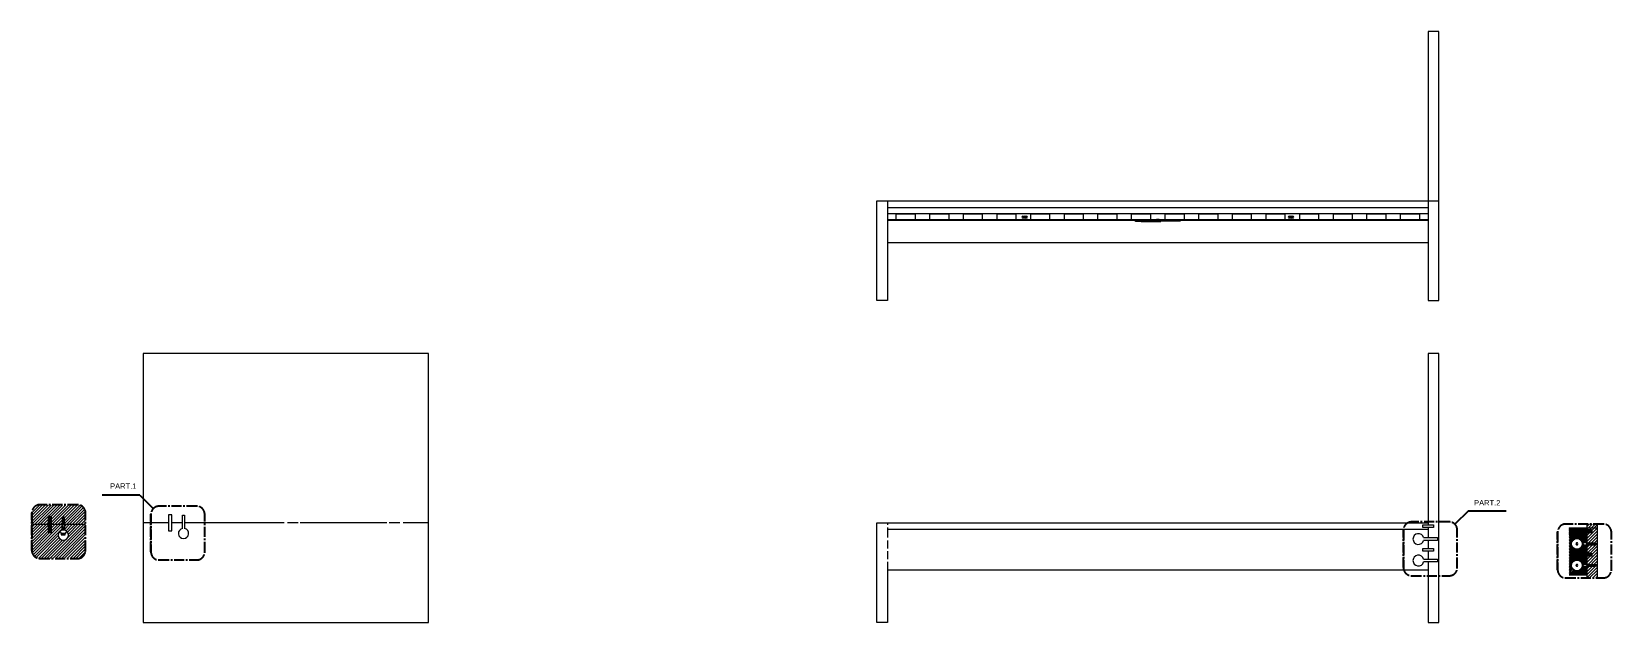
# Model space of a CAD drawing. Header units: millimetres. Extents: x -1233 to 3094, y -223 to 1764.
# Drawn here: x 2506 to 3094, y -223 to -4 of the extents above; entities that cross this region are included whole.
import ezdxf
from ezdxf.enums import TextEntityAlignment as Align

# ---------------------------------------------------------------- set-up
doc = ezdxf.new("R2010")
doc.units = ezdxf.units.MM
doc.linetypes.add('CENTER2', pattern=[1.125, 0.75, -0.125, 0.125, -0.125])
doc.layers.get('0').update_dxf_attribs({"color": 8})
doc.layers.add('A-SECT A-MCUT', color=7, linetype='Continuous', lineweight=35)
for name, color, linetype in [('campitura', 252, 'Continuous'), ('Campiture', 1, 'Continuous'), ('Struttura letto', 6, 'Continuous'), ('Vano viti', 4, 'Continuous'), ('Viti', 6, 'Continuous')]:
    doc.layers.add(name, color=color, linetype=linetype)
doc.styles.add('ARIAL', font='Arial.ttf')

# ---------------------------------------------------------------- blocks, each defined once
blk = doc.blocks.new('117327')
for p, q in [((40.06, 254.75), (40.08, 254.77)), ((40.08, 254.77), (40.08, 253.87)), ((40.28, 254.47), (40.23, 254.52)), ((40.23, 254.52), (40.23, 254.51)), ((40.24, 254.17), (40.23, 254.29)), ((40.23, 254.15), (40.24, 254.17)), ((40.24, 254.17), (40.29, 254.12)), ((40.3, 254.52), (40.28, 254.47)), ((40.31, 254.17), (40.28, 254.47)), ((40.29, 254.12), (40.31, 254.17)), ((40.35, 254.47), (40.3, 254.52)), ((40.31, 254.17), (40.36, 254.12)), ((40.37, 254.52), (40.35, 254.47)), ((40.38, 254.17), (40.35, 254.47)), ((40.36, 254.12), (40.38, 254.17)), ((40.42, 254.47), (40.37, 254.52)), ((40.38, 254.17), (40.43, 254.12)), ((40.44, 254.52), (40.42, 254.47)), ((40.45, 254.17), (40.42, 254.47)), ((40.43, 254.12), (40.45, 254.17)), ((40.49, 254.47), (40.44, 254.52)), ((40.45, 254.17), (40.5, 254.12)), ((40.51, 254.52), (40.49, 254.47)), ((40.52, 254.17), (40.49, 254.47)), ((40.5, 254.12), (40.52, 254.17)), ((40.56, 254.47), (40.51, 254.52)), ((40.52, 254.17), (40.57, 254.12)), ((40.58, 254.52), (40.56, 254.47)), ((40.59, 254.17), (40.56, 254.47)), ((40.57, 254.12), (40.59, 254.17)), ((40.63, 254.47), (40.58, 254.52)), ((40.59, 254.17), (40.64, 254.12)), ((40.65, 254.52), (40.63, 254.47)), ((40.66, 254.17), (40.63, 254.47)), ((40.64, 254.12), (40.66, 254.17)), ((40.7, 254.47), (40.65, 254.52)), ((40.66, 254.17), (40.71, 254.12)), ((40.72, 254.52), (40.7, 254.47)), ((40.73, 254.17), (40.7, 254.47)), ((40.71, 254.12), (40.73, 254.17)), ((40.77, 254.47), (40.72, 254.52)), ((40.73, 254.17), (40.78, 254.12)), ((40.8, 254.17), (40.77, 254.47)), ((40.77, 254.47), (40.8, 254.47)), ((40.78, 254.12), (40.8, 254.17)), ((40.8, 254.17), (40.8, 254.17)), ((40.83, 254.45), (40.83, 254.2))]:
    blk.add_line(p, q)
blk.add_lwpolyline([(40.08, 254.77), (40.2, 254.77, -0.414214), (40.23, 254.74), (40.23, 253.9, -0.414214), (40.2, 253.87), (40.08, 253.87), (40.06, 253.89, -0.198912), (40.03, 253.96), (40.03, 254.68)], format="xyb")
for centre, radius, start, end in [((40.13, 254.68), 0.1, 135, 180), ((40.8, 254.45), 0.025, 0, 90), ((40.8, 254.2), 0.025, 270, 0)]:
    blk.add_arc(centre, radius, start, end)
blk = doc.blocks.new('*U135')
blk.add_lwpolyline([(-0.02, 0.1), (-0.02, 0.25), (0.03, 0.1), (0.14, -0.5), (0.14, -0.65), (0.09, -0.5), (-0.02, 0.1)])
blk = doc.blocks.new('*U136')
at = {"layer": 'Viti', "color": 0, "linetype": 'ByBlock', "lineweight": -2, "transparency": 16777216}
for p in [(42.38, 270.66), (42.69, 270.66), (42.99, 270.66), (43.3, 270.66), (43.61, 270.66), (43.91, 270.66), (44.22, 270.66), (44.53, 270.66), (44.83, 270.66)]:
    blk.add_blockref('*U135', p, dxfattribs=at)
blk = doc.blocks.new('*U133')
blk.add_lwpolyline([(-0.02, 0.1), (-0.02, 0.25), (0.03, 0.1), (0.14, -0.5), (0.14, -0.65), (0.09, -0.5), (-0.02, 0.1)])
blk = doc.blocks.new('*U134')
at = {"layer": 'Viti', "color": 0, "linetype": 'ByBlock', "lineweight": -2, "transparency": 16777216}
for p in [(42.38, 270.66), (42.69, 270.66), (42.99, 270.66), (43.3, 270.66), (43.61, 270.66), (43.91, 270.66), (44.22, 270.66), (44.53, 270.66), (44.83, 270.66)]:
    blk.add_blockref('*U133', p, dxfattribs=at)
blk = doc.blocks.new('101359')
for p, q in [((40.25, 264.26), (40.25, 265.24)), ((43.65, 265.15), (40.45, 265.15)), ((43.65, 264.95), (40.45, 264.95)), ((43.65, 264.75), (40.45, 264.75)), ((43.65, 264.55), (40.45, 264.55)), ((43.65, 264.35), (40.45, 264.35)), ((43.85, 265.24), (43.85, 264.26))]:
    blk.add_line(p, q)
blk.add_lwpolyline([(44.05, 265, 0.198912), (44.02, 265.08), (43.88, 265.22, 0.198932), (43.81, 265.25), (40.29, 265.25, 0.198544), (40.22, 265.22), (40.08, 265.08, 0.199261), (40.05, 265), (40.05, 264.49, 0.198038), (40.08, 264.42), (40.22, 264.28, 0.199807), (40.29, 264.25), (43.81, 264.25, 0.198893), (43.88, 264.28), (44.02, 264.42, 0.198912), (44.05, 264.49), (44.05, 265)], format="xyb")
blk = doc.blocks.new('*U137')
blk.add_lwpolyline([(-0.01, 0.05), (0, 0.15), (0.04, 0.05), (0.13, -0.45), (0.13, -0.55), (0.08, -0.45), (-0.01, 0.05)])
blk = doc.blocks.new('*U138')
at = {"layer": 'Viti', "color": 0, "linetype": 'ByBlock', "lineweight": -2, "transparency": 16777216}
for p in [(42.38, 270.66), (42.76, 270.66), (43.15, 270.66), (43.53, 270.66), (43.91, 270.66), (44.3, 270.66), (44.68, 270.66)]:
    blk.add_blockref('*U137', p, dxfattribs=at)
blk = doc.blocks.new('101367')
for p, q in [((40.33, 268.19), (40.33, 267.01)), ((40.53, 268), (45.73, 268)), ((40.53, 267.8), (45.73, 267.8)), ((40.53, 267.6), (45.73, 267.6)), ((40.53, 267.4), (45.73, 267.4)), ((40.53, 267.2), (45.73, 267.2)), ((45.93, 268.19), (45.93, 267.01))]:
    blk.add_line(p, q)
blk.add_lwpolyline([(40.3, 268.17), (40.19, 268.06, 0.198912), (40.13, 267.92), (40.13, 267.28, 0.198912), (40.19, 267.14), (40.3, 267.03, 0.198912), (40.37, 267), (45.89, 267, 0.198912), (45.96, 267.03), (46.07, 267.14, 0.198912), (46.13, 267.28), (46.13, 267.92, 0.198912), (46.07, 268.06), (45.96, 268.17, 0.198912), (45.89, 268.2), (40.37, 268.2, 0.198912)], format="xyb", close=True)
blk = doc.blocks.new('114254')
for p, q in [((40.13, 245.68), (40.13, 244.18)), ((40.63, 245.68), (40.13, 245.68)), ((40.13, 245.3), (40.63, 245.3)), ((40.13, 244.55), (40.63, 244.55)), ((40.13, 244.18), (40.63, 244.18)), ((40.63, 245.73), (40.63, 244.13)), ((40.63, 244.18), (40.63, 245.68)), ((40.73, 245.83), (40.73, 244.03)), ((40.73, 245.83), (40.73, 245.83)), ((40.73, 244.03), (40.73, 244.03))]:
    blk.add_line(p, q)
for centre, start, end in [((40.73, 245.73), 90, 180), ((40.73, 244.13), 180, 270)]:
    blk.add_arc(centre, 0.1, start, end)

msp = doc.modelspace()

# ---------------------------------------------------------------- hatches: boundary and pattern name
at = {"layer": 'Campiture'}
h = msp.add_hatch(dxfattribs=at)
h.set_pattern_fill('ANSI31', color=256, scale=0.125)
h.set_pattern_definition([(45, (2505.7437, -1198.4162), (-0.280633, 0.280633), [])])
h.paths.add_polyline_path([(3077.84, -190.63), (3077.84, -192.51), (3077.84, -196.05), (3077.84, -205.63), (3084.33, -205.63), (3084.33, -202.66), (3082.61, -202.66, -0.875292), (3078.68, -202.13, -0.875292), (3082.61, -201.61), (3084.33, -201.61), (3084.33, -198.63), (3082.53, -198.63), (3082.33, -198.43), (3082.33, -197.83), (3082.53, -197.63), (3084.33, -197.63), (3084.33, -194.66), (3082.61, -194.66, -0.875292), (3078.68, -194.13, -0.875292), (3082.61, -193.61), (3084.33, -193.61), (3084.33, -190.63)])

# ---------------------------------------------------------------- linework, layer by layer
for p, q in [((3025.4, -66.61), (3029.4, -66.61)), ((3025.4, -71.36), (2824.4, -71.36)), ((3025.4, -73.66), (2824.4, -73.66)), ((3025.4, -73.86), (2824.4, -73.86)), ((2918.71, -74.06), (2923.72, -74.06)), ((2824.4, -82.11), (3025.4, -82.11)), ((3084.33, -188.13), (3088.33, -188.13)), ((2824.4, -203.84), (3025.4, -203.84)), ((3077.84, -205.63), (3084.33, -205.63))]:
    msp.add_line(p, q)
for points in [[(3025.4, -103.61), (3029.4, -103.61), (3029.4, -3.61), (3025.4, -3.61), (3025.4, -103.61)], [(2820.4, -103.61), (2820.4, -66.61), (2824.4, -66.61), (2824.4, -103.61), (2820.4, -103.61)], [(2824.4, -66.61), (3025.4, -66.61), (3025.4, -69.11), (2824.4, -69.11)], [(2874.72, -72.28), (2875.02, -72.28)], [(2875.02, -72.93), (2874.72, -72.93)], [(2875.78, -72.28), (2876.07, -72.28)], [(2876.07, -72.93), (2875.78, -72.93)], [(2916.63, -74.06), (2918.71, -74.06), (2918.71, -74.26), (2916.63, -74.26), (2916.63, -74.06)], [(2918.71, -74.26), (2926.07, -74.26), (2926.07, -74.06)], [(2931.09, -74.06), (2923.72, -74.06), (2923.72, -73.86)], [(2933.16, -73.86), (2933.16, -74.06), (2931.09, -74.06), (2931.09, -73.86)], [(2973.72, -72.28), (2974.02, -72.28)], [(2974.02, -72.93), (2973.72, -72.93)], [(2974.78, -72.28), (2975.07, -72.28)], [(2975.07, -72.93), (2974.78, -72.93)], [(2653.74, -186.34), (2653.74, -123.34), (2547.74, -123.34), (2547.74, -186.34)], [(3025.4, -223.34), (3029.4, -223.34), (3029.4, -123.34), (3025.4, -123.34), (3025.4, -187.09)], [(2557.14, -186.34), (2547.74, -186.34), (2547.74, -223.34), (2653.74, -223.34)], [(2562.34, -186.34), (2558.34, -186.34)], [(2600.14, -186.34), (2563.14, -186.34)], [(2605.34, -186.34), (2601.34, -186.34)], [(2638.34, -186.34), (2606.14, -186.34)], [(2643.14, -186.34), (2639.14, -186.34)], [(2653.74, -223.34), (2653.74, -186.34), (2644.34, -186.34)], [(2820.4, -223.34), (2820.4, -186.34), (2824.4, -186.34), (2824.4, -187.09)], [(2824.4, -186.34), (3025.4, -186.34), (3025.4, -187.09)], [(3084.33, -186.77), (3084.33, -188.88)], [(3088.33, -206.77), (3088.33, -186.77)], [(2824.4, -188.09), (2824.4, -191.82)], [(3025.4, -188.09), (3025.4, -188.84), (2824.4, -188.84)], [(2824.4, -192.87), (2824.4, -195.84)], [(3025.4, -188.09), (3025.4, -191.82)], [(3025.4, -192.87), (3025.4, -195.84)], [(3077.84, -188.13), (3084.33, -188.13), (3084.33, -188.88)], [(3084.33, -189.88), (3084.33, -190.63), (3077.84, -190.63)], [(3084.33, -189.88), (3084.33, -193.61)], [(2824.4, -196.84), (2824.4, -199.82)], [(3025.4, -196.84), (3025.4, -199.82)], [(3084.33, -194.66), (3084.33, -197.63)], [(3084.33, -198.63), (3084.33, -201.61)], [(2824.4, -200.87), (2824.4, -223.34), (2820.4, -223.34)], [(3025.4, -200.87), (3025.4, -223.34)], [(3084.33, -202.66), (3084.33, -206.77)]]:
    msp.add_lwpolyline(points)
for points in [[(2827.65, -71.36), (2834.65, -71.36), (2834.65, -73.66), (2827.65, -73.66)], [(2840.15, -71.36), (2847.15, -71.36), (2847.15, -73.66), (2840.15, -73.66)], [(2852.65, -71.36), (2859.65, -71.36), (2859.65, -73.66), (2852.65, -73.66)], [(2865.15, -71.36), (2872.15, -71.36), (2872.15, -73.66), (2865.15, -73.66)], [(2877.65, -71.36), (2884.65, -71.36), (2884.65, -73.66), (2877.65, -73.66)], [(2890.15, -71.36), (2897.15, -71.36), (2897.15, -73.66), (2890.15, -73.66)], [(2902.65, -71.36), (2909.65, -71.36), (2909.65, -73.66), (2902.65, -73.66)], [(2915.15, -71.36), (2922.15, -71.36), (2922.15, -73.66), (2915.15, -73.66)], [(2927.65, -71.36), (2934.65, -71.36), (2934.65, -73.66), (2927.65, -73.66)], [(2940.15, -71.36), (2947.15, -71.36), (2947.15, -73.66), (2940.15, -73.66)], [(2952.65, -71.36), (2959.65, -71.36), (2959.65, -73.66), (2952.65, -73.66)], [(2965.15, -71.36), (2972.15, -71.36), (2972.15, -73.66), (2965.15, -73.66)], [(2977.65, -71.36), (2984.65, -71.36), (2984.65, -73.66), (2977.65, -73.66)], [(2990.15, -71.36), (2997.15, -71.36), (2997.15, -73.66), (2990.15, -73.66)], [(3002.65, -71.36), (3009.65, -71.36), (3009.65, -73.66), (3002.65, -73.66)], [(3015.15, -71.36), (3022.15, -71.36), (3022.15, -73.66), (3015.15, -73.66)]]:
    msp.add_lwpolyline(points, close=True)
for points in [[(2875.58, -72.56), (2875.46, -72.56, -0.414214), (2875.45, -72.55), (2875.45, -72.42, 0.414214), (2875.44, -72.41), (2875.36, -72.41, 0.414214), (2875.35, -72.42), (2875.35, -72.55, -0.414214), (2875.34, -72.56), (2875.21, -72.56, 0.414214), (2875.2, -72.57), (2875.2, -72.65, 0.414214), (2875.21, -72.66), (2875.34, -72.66, -0.414214), (2875.35, -72.67), (2875.35, -72.79, 0.414214), (2875.36, -72.8), (2875.44, -72.8, 0.414214), (2875.45, -72.79), (2875.45, -72.67, -0.414214), (2875.46, -72.66), (2875.58, -72.66, 0.414214), (2875.59, -72.65), (2875.59, -72.57, 0.414214)], [(2974.58, -72.56), (2974.46, -72.56, -0.414214), (2974.45, -72.55), (2974.45, -72.42, 0.414214), (2974.44, -72.41), (2974.36, -72.41, 0.414214), (2974.35, -72.42), (2974.35, -72.55, -0.414214), (2974.34, -72.56), (2974.21, -72.56, 0.414214), (2974.2, -72.57), (2974.2, -72.65, 0.414214), (2974.21, -72.66), (2974.34, -72.66, -0.414214), (2974.35, -72.67), (2974.35, -72.79, 0.414214), (2974.36, -72.8), (2974.44, -72.8, 0.414214), (2974.45, -72.79), (2974.45, -72.67, -0.414214), (2974.46, -72.66), (2974.58, -72.66, 0.414214), (2974.59, -72.65), (2974.59, -72.57, 0.414214)]]:
    msp.add_lwpolyline(points, format="xyb", close=True)
for centre in [(2875.4, -72.61), (2974.4, -72.61)]:
    msp.add_circle(centre, 0.5)
for centre, start, end in [((2874.72, -72.61), 90, 270), ((2876.07, -72.61), 270, 90), ((2973.72, -72.61), 90, 270), ((2975.07, -72.61), 270, 90)]:
    msp.add_arc(centre, 0.325, start, end)
at = {"layer": 'A-SECT A-MCUT'}
for p, q in [((2546.49, -176), (2532.49, -176)), ((2546.49, -176), (2532.49, -176)), ((2546.49, -176), (2551.49, -181)), ((2546.49, -176), (2551.49, -181)), ((3040.35, -181.86), (3035.35, -186.86)), ((3040.35, -181.86), (3035.35, -186.86)), ((3040.35, -181.86), (3054.35, -181.86)), ((3040.35, -181.86), (3054.35, -181.86))]:
    msp.add_line(p, q, dxfattribs=at)
at = {"layer": 'A-SECT A-MCUT', "linetype": 'CENTER2', "ltscale": 5}
for points in [[(2506.33, -196.58, 0.414214), (2509.33, -199.58), (2523.33, -199.58, 0.414214), (2526.33, -196.58), (2526.33, -182.58, 0.414214), (2523.33, -179.58), (2509.33, -179.58, 0.414214), (2506.33, -182.58), (2506.33, -196.58), (2506.33, -182.58)], [(2550.61, -197.12, 0.414214), (2553.61, -200.12), (2567.61, -200.12, 0.414214), (2570.61, -197.12), (2570.61, -183.12, 0.414214), (2567.61, -180.12), (2553.61, -180.12, 0.414214), (2550.61, -183.12), (2550.61, -197.12), (2550.61, -183.12)], [(3016.22, -202.98, 0.414214), (3019.22, -205.98), (3033.22, -205.98, 0.414214), (3036.22, -202.98), (3036.22, -188.98, 0.414214), (3033.22, -185.98), (3019.22, -185.98, 0.414214), (3016.22, -188.98), (3016.22, -202.98), (3016.22, -188.98)], [(3073.5, -203.77, 0.414214), (3076.5, -206.77), (3090.5, -206.77, 0.414214), (3093.5, -203.77), (3093.5, -189.77, 0.414214), (3090.5, -186.77), (3076.5, -186.77, 0.414214), (3073.5, -189.77), (3073.5, -203.77), (3073.5, -189.77)]]:
    msp.add_lwpolyline(points, format="xyb", dxfattribs=at)
at = {"layer": 'campitura', "color": 175, "linetype": 'Continuous'}
for p, q in [((2513.65, -187.1), (2513.8, -186.95)), ((3077.84, -190.78), (3077.99, -190.63)), ((3077.84, -191.9), (3079.11, -190.63)), ((3077.84, -193.03), (3080.23, -190.63)), ((3077.84, -194.15), (3079.18, -192.8)), ((3079.35, -192.64), (3081.35, -190.63)), ((3080.96, -192.15), (3082.48, -190.63)), ((3081.77, -192.46), (3083.6, -190.63)), ((3082.34, -193.02), (3084.33, -191.03)), ((3082.87, -193.61), (3084.33, -192.15)), ((3083.99, -193.61), (3084.33, -193.27)), ((3084.89, -193.83), (3084.96, -193.76)), ((3088.21, -188.13), (3088.33, -188.01)), ((3077.84, -195.27), (3078.7, -194.41)), ((3077.84, -200.89), (3084.06, -194.66)), ((3077.84, -196.39), (3079, -195.23)), ((3077.84, -199.76), (3081.84, -195.76)), ((3077.84, -197.52), (3079.56, -195.79)), ((3077.84, -198.64), (3080.37, -196.11)), ((3080.83, -200.14), (3082.43, -198.54)), ((3081.68, -200.4), (3083.46, -198.63)), ((3082.31, -195.29), (3082.94, -194.66)), ((3084.33, -194.39), (3084.43, -194.29)), ((3077.84, -203.13), (3078.68, -202.28)), ((3077.84, -204.25), (3078.95, -203.14)), ((3077.84, -205.38), (3079.48, -203.73)), ((3078.7, -205.63), (3080.25, -204.09)), ((3079.82, -205.63), (3081.5, -203.96)), ((3080.95, -205.63), (3083.92, -202.66)), ((3082.07, -205.63), (3084.33, -203.37)), ((3082.5, -202.96), (3082.8, -202.66)), ((3083.19, -205.63), (3084.33, -204.5)), ((3084.31, -205.63), (3084.33, -205.62))]:
    msp.add_line(p, q, dxfattribs=at)
at = {"layer": 'Campiture', "linetype": 'Continuous'}
for p, q in [((2506.25, -186.95), (2513.47, -179.74)), ((2506.33, -182.56), (2509.16, -179.74)), ((2506.33, -183.64), (2510.24, -179.74)), ((2506.33, -184.72), (2511.31, -179.74)), ((2506.33, -185.8), (2512.39, -179.74)), ((2507.33, -186.95), (2514.55, -179.74)), ((2508.41, -186.95), (2515.62, -179.74)), ((2509.49, -186.95), (2516.7, -179.74)), ((2513.51, -184.01), (2517.78, -179.74)), ((2513.65, -184.94), (2518.86, -179.74)), ((2513.65, -186.02), (2519.93, -179.74)), ((2513.8, -186.95), (2521.01, -179.74)), ((2517.78, -184.04), (2522.09, -179.74)), ((2518.35, -184.56), (2523.17, -179.74)), ((2518.35, -185.63), (2524.25, -179.74)), ((2518.35, -186.71), (2524.98, -180.07)), ((2519.19, -186.95), (2525.56, -180.57)), ((2520.26, -186.95), (2526, -181.21)), ((2521.34, -186.95), (2526.28, -182.01)), ((2506.27, -190.17), (2509.49, -186.95)), ((2506.33, -187.95), (2507.33, -186.95)), ((2506.33, -189.03), (2508.41, -186.95)), ((2506.33, -191.18), (2510.56, -186.95)), ((2506.33, -192.26), (2511.64, -186.95)), ((2506.33, -193.34), (2512.45, -187.22)), ((2506.48, -197.5), (2517.03, -186.95)), ((2506.83, -198.23), (2517.65, -187.41)), ((2510.56, -186.95), (2512.45, -185.07)), ((2511.64, -186.95), (2512.45, -186.14)), ((2513.02, -199.58), (2525.65, -186.95)), ((2513.65, -188.18), (2514.87, -186.95)), ((2513.65, -189.25), (2515.95, -186.95)), ((2514.1, -199.58), (2526.33, -187.35)), ((2514.87, -186.95), (2517.75, -184.08)), ((2515.95, -186.95), (2517.75, -185.16)), ((2517.03, -186.95), (2517.75, -186.23)), ((2518.45, -187.69), (2519.19, -186.95)), ((2518.45, -188.77), (2520.26, -186.95)), ((2519.06, -189.23), (2521.34, -186.95)), ((2519.59, -191.94), (2524.57, -186.95)), ((2519.61, -189.76), (2522.42, -186.95)), ((2519.92, -190.53), (2523.5, -186.95)), ((2522.42, -186.95), (2526.33, -183.04)), ((2523.5, -186.95), (2526.33, -184.12)), ((2524.57, -186.95), (2526.33, -185.19)), ((2525.65, -186.95), (2526.33, -186.27)), ((3084.33, -187.7), (3085.26, -186.77)), ((3084.98, -188.13), (3086.34, -186.77)), ((3086.05, -188.13), (3087.42, -186.77)), ((3087.13, -188.13), (3088.33, -186.94)), ((2506.33, -194.42), (2512.45, -188.3)), ((2506.33, -195.5), (2512.45, -189.38)), ((2506.33, -196.58), (2512.95, -189.95)), ((2507.33, -198.81), (2517.65, -188.49)), ((2507.97, -199.25), (2516.16, -191.06)), ((2508.77, -199.52), (2516.44, -191.85)), ((2509.79, -199.58), (2516.97, -192.4)), ((2510.87, -199.58), (2517.74, -192.71)), ((2511.95, -199.58), (2519.15, -192.38)), ((2515.18, -199.58), (2526.33, -188.43)), ((2516.26, -199.58), (2526.33, -189.5)), ((2517.34, -199.58), (2526.33, -190.58)), ((2518.41, -199.58), (2526.33, -191.66)), ((2519.49, -199.58), (2526.33, -192.74)), ((3077.84, -188.54), (3078.24, -188.13)), ((3077.84, -189.66), (3079.36, -188.13)), ((3077.84, -188.31), (3078.02, -188.13)), ((3077.84, -188.54), (3078.24, -188.13)), ((3077.84, -188.76), (3078.46, -188.13)), ((3077.84, -188.99), (3078.69, -188.13)), ((3077.84, -189.21), (3078.91, -188.13)), ((3077.84, -189.44), (3079.14, -188.13)), ((3077.84, -189.66), (3079.36, -188.13)), ((3077.84, -189.88), (3079.59, -188.13)), ((3077.84, -190.11), (3079.81, -188.13)), ((3077.84, -190.33), (3080.04, -188.13)), ((3077.84, -190.56), (3080.26, -188.13)), ((3077.99, -190.63), (3080.49, -188.13)), ((3077.99, -190.63), (3080.49, -188.13)), ((3078.21, -190.63), (3080.71, -188.13)), ((3078.43, -190.63), (3080.93, -188.13)), ((3078.66, -190.63), (3081.16, -188.13)), ((3078.88, -190.63), (3081.38, -188.13)), ((3079.11, -190.63), (3081.61, -188.13)), ((3079.11, -190.63), (3081.61, -188.13)), ((3079.33, -190.63), (3081.83, -188.13)), ((3079.56, -190.63), (3082.06, -188.13)), ((3079.78, -190.63), (3082.28, -188.13)), ((3080.01, -190.63), (3082.51, -188.13)), ((3080.23, -190.63), (3082.73, -188.13)), ((3080.23, -190.63), (3082.73, -188.13)), ((3080.45, -190.63), (3082.95, -188.13)), ((3080.68, -190.63), (3083.18, -188.13)), ((3080.9, -190.63), (3082.33, -189.21)), ((3081.13, -190.63), (3082.33, -189.38)), ((3081.35, -190.63), (3082.33, -189.64)), ((3081.35, -190.63), (3082.33, -189.66)), ((3081.58, -190.63), (3082.43, -189.78)), ((3081.8, -190.63), (3082.55, -189.88)), ((3082.03, -190.63), (3082.78, -189.88)), ((3082.25, -190.63), (3083, -189.88)), ((3082.48, -190.63), (3083.23, -189.88)), ((3082.48, -190.63), (3083.23, -189.88)), ((3082.65, -188.88), (3083.4, -188.13)), ((3082.7, -190.63), (3083.45, -189.88)), ((3082.88, -188.88), (3083.63, -188.13)), ((3082.92, -190.63), (3083.67, -189.88)), ((3083.1, -188.88), (3083.85, -188.13)), ((3083.1, -188.88), (3083.85, -188.13)), ((3083.15, -190.63), (3083.9, -189.88)), ((3083.33, -188.88), (3084.08, -188.13)), ((3083.37, -190.63), (3084.12, -189.88)), ((3083.55, -188.88), (3084.3, -188.13)), ((3083.6, -190.63), (3084.35, -189.88)), ((3083.6, -190.63), (3084.33, -189.9)), ((3083.78, -188.88), (3084.33, -188.33)), ((3083.82, -190.63), (3084.33, -190.13)), ((3084, -188.88), (3084.33, -188.56)), ((3084.05, -190.63), (3084.33, -190.35)), ((3084.23, -188.88), (3084.98, -188.13)), ((3084.23, -188.88), (3084.33, -188.78)), ((3084.27, -190.63), (3084.33, -190.58)), ((3084.33, -192.15), (3088.33, -188.15)), ((3084.33, -193.27), (3088.33, -189.27)), ((3084.33, -191.03), (3085.47, -189.88)), ((3084.98, -193.74), (3088.33, -190.39)), ((3085.35, -188.88), (3086.1, -188.13)), ((3086.01, -193.83), (3088.33, -191.52)), ((3086.3, -189.05), (3087.22, -188.13)), ((3087.15, -193.81), (3088.33, -192.64)), ((3087.91, -194.18), (3088.33, -193.76)), ((2520.57, -199.58), (2526.33, -193.82)), ((2521.65, -199.58), (2526.33, -194.89)), ((2522.72, -199.58), (2526.33, -195.97)), ((2523.85, -199.53), (2526.33, -197.05)), ((3077.84, -202.01), (3085.38, -194.46)), ((3082.28, -200.93), (3084.58, -198.63)), ((3082.73, -201.61), (3085.7, -198.63)), ((3083.33, -197.63), (3086.53, -194.43)), ((3083.85, -201.61), (3088.33, -197.13)), ((3084.33, -202.25), (3088.33, -198.25)), ((3084.33, -203.37), (3088.33, -199.37)), ((3084.46, -197.63), (3087.66, -194.43)), ((3085.58, -197.63), (3088.33, -194.88)), ((3086.33, -198.01), (3088.33, -196.01)), ((3084.33, -204.5), (3086.83, -201.99)), ((3084.33, -205.62), (3087.54, -202.41)), ((3084.33, -206.74), (3088.33, -202.74)), ((3085.42, -206.77), (3088.33, -203.86)), ((3086.54, -206.77), (3088.33, -204.99)), ((3086.87, -201.95), (3088.33, -200.5)), ((3087.91, -202.04), (3088.33, -201.62)), ((3087.67, -206.77), (3088.33, -206.11))]:
    msp.add_line(p, q, dxfattribs=at)
at = {"layer": 'Struttura letto'}
msp.add_line((2512.45, -186.95), (2506.83, -186.95), dxfattribs=at)
for points in [[(2517.75, -186.95), (2513.65, -186.95)], [(2526.33, -186.95), (2518.35, -186.95)]]:
    msp.add_lwpolyline(points, dxfattribs=at)
at = {"layer": 'Vano viti'}
for points in [[(2517.65, -188.97), (2517.65, -186.95)], [(2517.75, -184.54), (2517.75, -184.04), (2518.35, -184.04), (2518.35, -184.43)], [(2517.75, -184.92), (2517.75, -184.56)], [(2517.75, -185.3), (2517.75, -184.95)], [(2517.75, -185.69), (2517.75, -185.33)], [(2517.75, -186.07), (2517.75, -185.71)], [(2517.75, -186.45), (2517.75, -186.1)], [(2517.75, -186.84), (2517.75, -186.48)], [(2517.75, -186.95), (2517.75, -186.86)], [(2518.35, -184.46), (2518.35, -184.81)], [(2518.35, -184.84), (2518.35, -185.2)], [(2518.35, -185.22), (2518.35, -185.58)], [(2518.35, -185.61), (2518.35, -185.96)], [(2518.35, -185.99), (2518.35, -186.35)], [(2518.35, -186.37), (2518.35, -186.73)], [(2518.35, -186.76), (2518.35, -186.95)], [(2518.45, -186.95), (2518.45, -188.97)], [(2558.34, -183.34), (2557.14, -183.34), (2557.14, -189.34), (2558.34, -189.34), (2558.34, -183.34)], [(2562.34, -188.36), (2562.34, -183.45), (2563.14, -183.45), (2563.14, -188.37)], [(3023.4, -187.09), (3027.4, -187.09), (3027.4, -188.09), (3023.4, -188.09), (3023.4, -187.09)], [(3023.68, -191.82), (3028.9, -191.82), (3028.9, -192.87), (3023.68, -192.87)], [(3023.4, -195.84), (3027.4, -195.84), (3027.4, -196.84), (3023.4, -196.84), (3023.4, -195.84)], [(3087.22, -194.43), (3087.11, -194.43)], [(3087.16, -193.83), (3087.43, -193.83)], [(3087.55, -194.43), (3087.26, -194.43)], [(3087.45, -193.83), (3087.91, -193.83), (3087.91, -194.43), (3087.55, -194.43)], [(3023.68, -199.82), (3028.9, -199.82), (3028.9, -200.87), (3023.68, -200.87)], [(3087.22, -202.43), (3087.11, -202.43)], [(3087.16, -201.83), (3087.43, -201.83)], [(3087.55, -202.43), (3087.26, -202.43)], [(3087.45, -201.83), (3087.91, -201.83), (3087.91, -202.43), (3087.55, -202.43)]]:
    msp.add_lwpolyline(points, dxfattribs=at)
for centre, radius, start, end in [((2518.04, -190.83), 1.9, 101.99901, 77.69252), ((2562.73, -190.22), 1.9, 101.99901, 77.69252), ((3021.75, -192.34), 2, 15.21846, 344.78154), ((3021.75, -200.34), 2, 15.21846, 344.78154)]:
    msp.add_arc(centre, radius, start, end, dxfattribs=at)
at = {"layer": 'Viti'}
for p, q in [((2517.8, -186.95), (2518.3, -186.95)), ((2516.57, -189.89), (2516.41, -189.89)), ((2517.26, -190.17), (2518.83, -190.17)), ((2518.4, -188.25), (2517.7, -188.25)), ((2517.7, -188.25), (2517.7, -188.31)), ((2517.7, -190.83), (2518.4, -190.77)), ((2517.7, -190.83), (2518.39, -190.83)), ((2518.4, -190.82), (2518.4, -190.77)), ((2519.51, -189.89), (2519.68, -189.89)), ((3087.43, -193.93), (3087.43, -193.78)), ((3087.43, -193.78), (3087.49, -193.96)), ((3084.33, -193.83), (3084.35, -193.83)), ((3084.33, -194.43), (3084.45, -194.43)), ((3084.4, -193.83), (3084.65, -193.83)), ((3084.5, -194.43), (3084.76, -194.43)), ((3084.7, -193.83), (3084.96, -193.83)), ((3084.81, -194.43), (3085.07, -194.43)), ((3085.01, -193.83), (3085.27, -193.83)), ((3085.12, -194.43), (3085.37, -194.43)), ((3085.32, -193.83), (3085.57, -193.83)), ((3085.42, -194.43), (3085.68, -194.43)), ((3085.62, -193.83), (3085.88, -193.83)), ((3085.73, -194.43), (3085.99, -194.43)), ((3085.93, -193.83), (3086.19, -193.83)), ((3086.04, -194.43), (3086.29, -194.43)), ((3086.24, -193.83), (3086.49, -193.83)), ((3086.34, -194.43), (3086.6, -194.43)), ((3086.54, -193.83), (3086.8, -193.83)), ((3086.65, -194.43), (3086.91, -194.43)), ((3086.85, -193.83), (3087.11, -193.83)), ((3086.96, -194.43), (3087.11, -194.43)), ((3087.33, -193.88), (3087.43, -193.93)), ((3087.5, -194.3), (3087.33, -194.38)), ((3087.5, -194.3), (3087.43, -193.93)), ((3087.49, -193.96), (3087.83, -194.13)), ((3087.49, -193.96), (3087.54, -194.27)), ((3087.55, -194.45), (3087.5, -194.3)), ((3087.83, -194.13), (3087.54, -194.27)), ((3087.54, -194.27), (3087.55, -194.45)), ((3084.33, -201.83), (3084.35, -201.83)), ((3084.33, -202.43), (3084.45, -202.43)), ((3084.4, -201.83), (3084.65, -201.83)), ((3084.5, -202.43), (3084.76, -202.43)), ((3084.7, -201.83), (3084.96, -201.83)), ((3084.81, -202.43), (3085.07, -202.43)), ((3085.01, -201.83), (3085.27, -201.83)), ((3085.12, -202.43), (3085.37, -202.43)), ((3085.32, -201.83), (3085.57, -201.83)), ((3085.42, -202.43), (3085.68, -202.43)), ((3085.62, -201.83), (3085.88, -201.83)), ((3085.73, -202.43), (3085.99, -202.43)), ((3085.93, -201.83), (3086.19, -201.83)), ((3086.04, -202.43), (3086.29, -202.43)), ((3086.24, -201.83), (3086.49, -201.83)), ((3086.34, -202.43), (3086.6, -202.43)), ((3086.54, -201.83), (3086.8, -201.83)), ((3086.65, -202.43), (3086.91, -202.43)), ((3086.85, -201.83), (3087.11, -201.83)), ((3086.96, -202.43), (3087.11, -202.43)), ((3087.33, -201.89), (3087.43, -201.93)), ((3087.5, -202.3), (3087.33, -202.38)), ((3087.43, -201.93), (3087.43, -201.78)), ((3087.43, -201.78), (3087.49, -201.96)), ((3087.5, -202.3), (3087.43, -201.93)), ((3087.49, -201.96), (3087.83, -202.13)), ((3087.49, -201.96), (3087.54, -202.28)), ((3087.55, -202.45), (3087.5, -202.3)), ((3087.83, -202.13), (3087.54, -202.28)), ((3087.54, -202.28), (3087.55, -202.45))]:
    msp.add_line(p, q, dxfattribs=at)
for points in [[(2517.7, -188.25), (2517.7, -187.85), (2518.4, -187.85), (2518.4, -188.25)], [(2517.75, -187.85), (2517.75, -186.95), (2518.35, -186.95), (2518.35, -187.85)], [(2517.8, -184.9), (2517.8, -184.57)], [(2517.8, -185.28), (2517.8, -184.95)], [(2517.8, -185.67), (2517.8, -185.34)], [(2517.8, -186.05), (2517.8, -185.72)], [(2517.8, -186.43), (2517.8, -186.1)], [(2517.8, -186.82), (2517.8, -186.48)], [(2517.8, -186.95), (2517.8, -186.87)], [(2518.3, -184.48), (2518.3, -184.81)], [(2518.3, -184.86), (2518.3, -185.2)], [(2518.3, -185.25), (2518.3, -185.58)], [(2518.3, -185.63), (2518.3, -185.96)], [(2518.3, -186.01), (2518.3, -186.35)], [(2518.3, -186.4), (2518.3, -186.73)], [(2518.3, -186.78), (2518.3, -186.95)], [(2517.7, -188.38), (2517.65, -188.36), (2517.7, -188.31)], [(2517.7, -188.45), (2517.65, -188.43), (2517.7, -188.38)], [(2517.7, -188.52), (2517.65, -188.5), (2517.7, -188.45)], [(2517.7, -188.59), (2517.65, -188.57), (2517.7, -188.52)], [(2517.7, -188.66), (2517.65, -188.64), (2517.7, -188.59)], [(2517.7, -188.73), (2517.65, -188.71), (2517.7, -188.66)], [(2517.7, -188.8), (2517.65, -188.78), (2517.7, -188.73)], [(2517.7, -188.87), (2517.65, -188.85), (2517.7, -188.8)], [(2517.7, -188.94), (2517.65, -188.92), (2517.7, -188.87)], [(2517.65, -188.99), (2517.7, -188.94)], [(2517.7, -190.83), (2517.65, -190.81), (2517.69, -190.77)], [(2517.7, -188.31), (2518.4, -188.25)], [(2517.7, -188.38), (2518.4, -188.32)], [(2517.7, -188.45), (2518.4, -188.39)], [(2517.7, -188.52), (2518.4, -188.46)], [(2517.7, -188.59), (2518.4, -188.53)], [(2517.7, -188.66), (2518.4, -188.6)], [(2517.7, -188.73), (2518.4, -188.67)], [(2517.7, -188.8), (2518.4, -188.74)], [(2517.7, -188.87), (2518.4, -188.81)], [(2517.7, -188.94), (2518.4, -188.88)], [(2518.29, -188.96), (2518.4, -188.95)], [(2518.4, -188.32), (2518.45, -188.27), (2518.4, -188.25)], [(2518.4, -188.39), (2518.45, -188.34), (2518.4, -188.32)], [(2518.4, -188.46), (2518.45, -188.41), (2518.4, -188.39)], [(2518.4, -188.53), (2518.45, -188.48), (2518.4, -188.46)], [(2518.4, -188.6), (2518.45, -188.55), (2518.4, -188.53)], [(2518.4, -188.67), (2518.45, -188.62), (2518.4, -188.6)], [(2518.4, -188.74), (2518.45, -188.69), (2518.4, -188.67)], [(2518.4, -188.81), (2518.45, -188.76), (2518.4, -188.74)], [(2518.4, -188.88), (2518.45, -188.83), (2518.4, -188.81)], [(2518.4, -188.95), (2518.45, -188.9), (2518.4, -188.88)], [(2518.43, -188.99), (2518.45, -188.97), (2518.4, -188.95)], [(3082.61, -193.61), (3084.33, -193.61), (3084.33, -194.66), (3082.61, -194.66)], [(3084.33, -193.78), (3082.73, -193.78), (3082.73, -194.48), (3084.33, -194.48)], [(3087.11, -193.83), (3087.11, -193.68), (3087.16, -193.83), (3087.26, -194.41), (3087.27, -194.57), (3087.21, -194.42), (3087.11, -193.83)], [(3082.61, -201.61), (3084.33, -201.61), (3084.33, -202.66), (3082.61, -202.66)], [(3084.33, -201.78), (3082.73, -201.78), (3082.73, -202.48), (3084.33, -202.48)], [(3087.11, -201.83), (3087.11, -201.68), (3087.16, -201.83), (3087.26, -202.41), (3087.27, -202.57), (3087.21, -202.42), (3087.11, -201.83)]]:
    msp.add_lwpolyline(points, dxfattribs=at)
for points in [[(2517.8, -184.52), (2517.8, -184.46, -0.175452), (2517.87, -184.27), (2518.04, -184.06, -0.468375), (2518.06, -184.06), (2518.23, -184.27, -0.149), (2518.3, -184.43, -0.149)], [(3082.73, -193.78), (3082.98, -193.92, -0.259444), (3083.09, -194.13), (3083.09, -194.13, -0.259444), (3082.98, -194.34), (3082.73, -194.48)], [(3082.73, -201.78), (3082.98, -201.92, -0.259444), (3083.09, -202.13), (3083.09, -202.13, -0.259444), (3082.98, -202.34), (3082.73, -202.48)]]:
    msp.add_lwpolyline(points, format="xyb", dxfattribs=at)
for points in [[(3080.48, -193.79), (3080.28, -194.13), (3080.48, -194.48), (3080.88, -194.48), (3081.08, -194.13), (3080.88, -193.79)], [(3080.48, -201.79), (3080.28, -202.13), (3080.48, -202.48), (3080.88, -202.48), (3081.08, -202.13), (3080.88, -201.79)]]:
    msp.add_lwpolyline(points, close=True, dxfattribs=at)
for centre in [(3080.68, -194.13), (3080.68, -202.13)]:
    msp.add_circle(centre, 2, dxfattribs=at)
for centre, radius, start, end in [((2518.04, -190.83), 1.89, 29.95894, 150.04106), ((2516.86, -190.17), 0.4, 0, 135), ((2518.39, -190.82), 0.01, 270, 0), ((2519.23, -190.17), 0.4, 45, 180), ((3087.11, -193.93), 0.5, 270, 281.77635), ((3087.11, -194.33), 0.5, 63.43495, 84.53427), ((3087.11, -193.93), 0.5, 287.45698, 296.56505), ((3087.11, -201.93), 0.5, 270, 281.77635), ((3087.11, -202.33), 0.5, 63.43495, 84.53427), ((3087.11, -201.93), 0.5, 287.45698, 296.56505)]:
    msp.add_arc(centre, radius, start, end, dxfattribs=at)

# ---------------------------------------------------------------- block references
at = {"rotation": 270}
msp.add_blockref('117327', (2670.57, -33.43), dxfattribs=at)
at = {"layer": 'Viti'}
for name, p, rotation in [('101367', (2245.45, -143.82), 270), ('*U138', (2788.51, -229.24), 90.00000000000001), ('114254', (2762.97, -230.9), 90)]:
    msp.add_blockref(name, p, dxfattribs=dict(at, rotation=rotation))
for name, p in [('101359', (3042.28, -454.13)), ('*U136', (3041.99, -464.59)), ('101359', (3042.28, -462.88)), ('*U134', (3041.99, -472.59))]:
    msp.add_blockref(name, p, dxfattribs=at)

# ---------------------------------------------------------------- texts
at = {"style": 'ARIAL'}
for tag, p in [('PART.1', (2540.33, -171.64)), ('PART.1', (2540.33, -171.64)), ('PART.2', (3047.35, -177.86))]:
    msp.add_attdef(tag, text='1', height=2, dxfattribs=at).set_placement(p, align=Align.TOP_CENTER)

doc.saveas('drawing.dxf')
